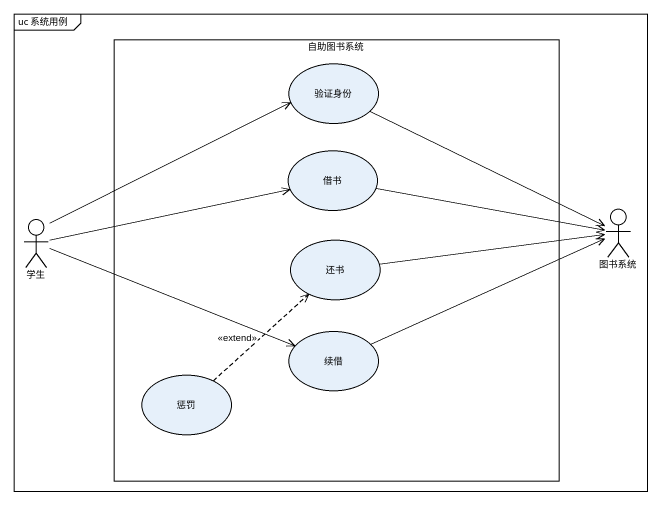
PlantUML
@startuml
mainframe uc 系统用例
rectangle 自助图书系统 {
  usecase 验证身份
  usecase 借书
  usecase 还书
  usecase 续借
  usecase 惩罚
}
actor 学生
actor 图书系统
验证身份 -right-> 图书系统
借书 -right-> 图书系统
学生 -right-> 验证身份
学生 -right-> 借书
学生 -right-> 续借
还书 -right-> 图书系统
续借 -right-> 图书系统
惩罚 .up.> 还书 : <<extend>>
@enduml
